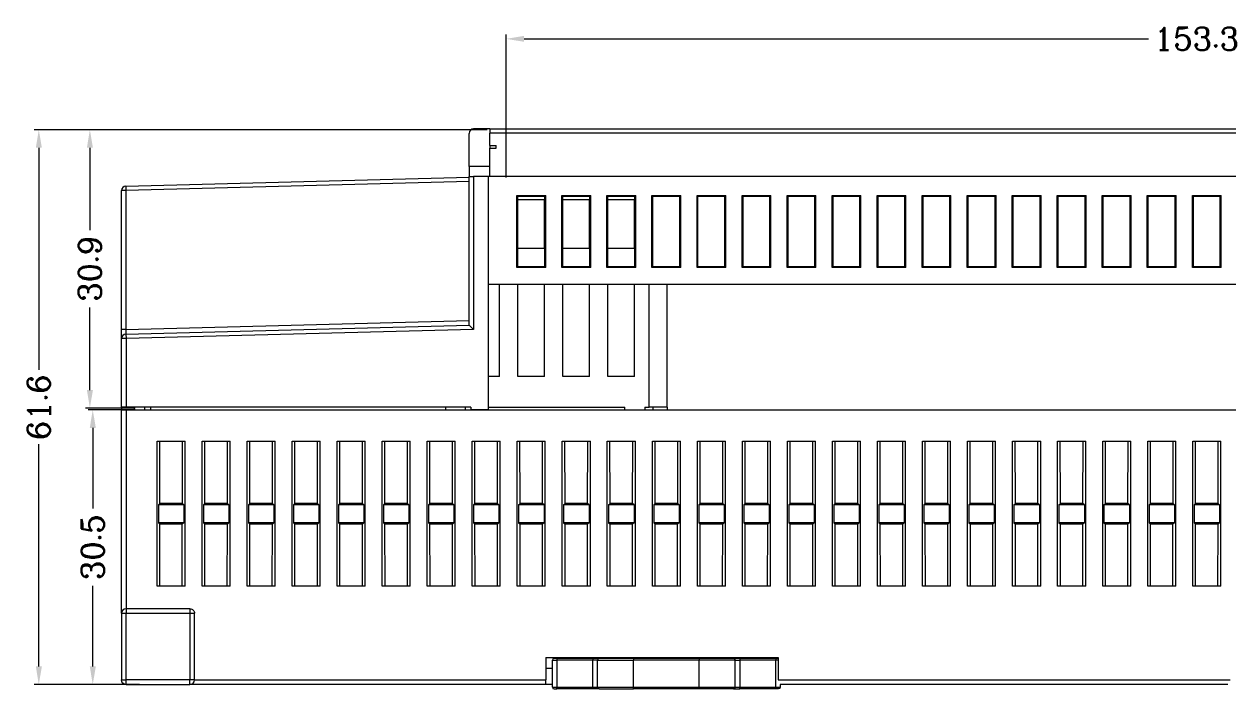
# Model space of a CAD drawing. Header units: millimetres. Extents: x 92 to 1037, y 522 to 1264.
# Drawn here: x 735.6 to 869.3, y 521.5 to 595.4 of the extents above; entities that cross this region are included whole.
import ezdxf

# ---------------------------------------------------------------- set-up
doc = ezdxf.new("R2010")
doc.units = ezdxf.units.MM
doc.layers.get('Defpoints').update_dxf_attribs({"linetype": 'CONTINUOUS'})
doc.layers.add('8', color=7, linetype='CONTINUOUS', true_color=0xffffff)
doc.layers.add('9', color=7, linetype='CONTINUOUS', true_color=0xffffff)
doc.layers.add('dim', color=82, linetype='CONTINUOUS', lineweight=9)
doc.styles.add('ROMANC', font='romanc.shx', dxfattribs={"bigfont": 'gbcbig.shx'})
doc.dimstyles.new('YanXiu', dxfattribs={"dimtxt": 6, "dimasz": 2.2, "dimexe": 0.66, "dimexo": 0.66, "dimgap": 0.66, "dimtad": 0, "dimdsep": 46, "dimtxsty": 'ROMANC', "dimcen": 0, "dimclrd": 256, "dimclre": 131, "dimclrt": 42, "dimazin": 2, "dimtfac": 1, "dimtofl": 0, "dimtmove": 0, "dimatfit": 3, "dimfxl": 0, "dimlwd": 5, "dimlwe": 5, "dimarcsym": 0})

# ---------------------------------------------------------------- blocks, each defined once
blk = doc.blocks.new('*D45')
at = {"layer": 'Defpoints', "color": 0, "lineweight": 18, "transparency": 16777216}
for p in [(942.44, 593.74), (789.14, 577.84), (942.44, 578.34)]:
    blk.add_point(p, dxfattribs=at)
at = {"layer": 'dim', "color": 131, "lineweight": 5, "transparency": 16777216}
for p, q in [((789.14, 578.34), (789.14, 594.24)), ((942.44, 578.84), (942.44, 594.24))]:
    blk.add_line(p, q, dxfattribs=at)
at = {"layer": 'dim', "lineweight": 5, "transparency": 16777216}
for p, q in [((791.14, 593.74), (860.46, 593.74)), ((940.44, 593.74), (871.11, 593.74))]:
    blk.add_line(p, q, dxfattribs=at)
at = {"layer": 'dim', "lineweight": 18, "transparency": 16777216}
for points in [[(791.14, 594.07), (791.14, 593.41), (789.14, 593.74)], [(940.44, 594.07), (940.44, 593.41), (942.44, 593.74)]]:
    blk.add_solid(points, dxfattribs=at)
at = {"layer": 'dim', "color": 42, "lineweight": 18, "transparency": 16777216, "insert": (865.79, 593.74), "char_height": 2.5, "attachment_point": 5, "style": 'ROMANC'}
blk.add_mtext('153.3', dxfattribs=at)
blk = doc.blocks.new('*D46')
at = {"layer": 'Defpoints', "color": 0, "lineweight": 18, "transparency": 16777216}
for p in [(743.24, 552.54), (748.44, 552.54), (748.94, 522.04)]:
    blk.add_point(p, dxfattribs=at)
at = {"layer": 'dim', "color": 131, "lineweight": 5, "transparency": 16777216}
for p, q in [((747.94, 552.54), (742.74, 552.54)), ((748.44, 522.04), (742.74, 522.04))]:
    blk.add_line(p, q, dxfattribs=at)
at = {"layer": 'dim', "lineweight": 5, "transparency": 16777216}
for p, q in [((743.24, 550.54), (743.24, 541.6)), ((743.24, 524.04), (743.24, 532.99))]:
    blk.add_line(p, q, dxfattribs=at)
at = {"layer": 'dim', "lineweight": 18, "transparency": 16777216}
for points in [[(742.91, 550.54), (743.58, 550.54), (743.24, 552.54)], [(742.91, 524.04), (743.58, 524.04), (743.24, 522.04)]]:
    blk.add_solid(points, dxfattribs=at)
at = {"layer": 'dim', "color": 42, "lineweight": 18, "transparency": 16777216, "insert": (743.24, 537.29), "char_height": 2.5, "attachment_point": 5, "rotation": 90, "style": 'ROMANC'}
blk.add_mtext('30.5', dxfattribs=at)
blk = doc.blocks.new('*D47')
at = {"layer": 'Defpoints', "color": 0, "lineweight": 18, "transparency": 16777216}
for p in [(742.92, 583.64), (787.54, 583.64), (748.44, 552.74)]:
    blk.add_point(p, dxfattribs=at)
at = {"layer": 'dim', "color": 131, "lineweight": 5, "transparency": 16777216}
for p, q in [((787.04, 583.64), (742.42, 583.64)), ((747.94, 552.74), (742.42, 552.74))]:
    blk.add_line(p, q, dxfattribs=at)
at = {"layer": 'dim', "lineweight": 5, "transparency": 16777216}
for p, q in [((742.92, 581.64), (742.92, 572.5)), ((742.92, 554.74), (742.92, 563.89))]:
    blk.add_line(p, q, dxfattribs=at)
at = {"layer": 'dim', "lineweight": 18, "transparency": 16777216}
for points in [[(742.59, 581.64), (743.26, 581.64), (742.92, 583.64)], [(742.59, 554.74), (743.26, 554.74), (742.92, 552.74)]]:
    blk.add_solid(points, dxfattribs=at)
at = {"layer": 'dim', "color": 42, "lineweight": 18, "transparency": 16777216, "insert": (742.92, 568.19), "char_height": 2.5, "attachment_point": 5, "rotation": 90, "style": 'ROMANC'}
blk.add_mtext('30.9', dxfattribs=at)
blk = doc.blocks.new('*D40')
at = {"layer": 'Defpoints', "color": 0, "lineweight": 18, "transparency": 16777216}
for p in [(787.54, 583.64), (737.25, 522.04), (748.94, 522.04)]:
    blk.add_point(p, dxfattribs=at)
at = {"layer": 'dim', "color": 131, "lineweight": 5, "transparency": 16777216}
for p, q in [((787.04, 583.64), (736.75, 583.64)), ((748.44, 522.04), (736.75, 522.04))]:
    blk.add_line(p, q, dxfattribs=at)
at = {"layer": 'dim', "lineweight": 5, "transparency": 16777216}
for p, q in [((737.25, 581.64), (737.25, 556.98)), ((737.25, 524.04), (737.25, 548.71))]:
    blk.add_line(p, q, dxfattribs=at)
at = {"layer": 'dim', "lineweight": 18, "transparency": 16777216}
for points in [[(736.92, 581.64), (737.59, 581.64), (737.25, 583.64)], [(736.92, 524.04), (737.59, 524.04), (737.25, 522.04)]]:
    blk.add_solid(points, dxfattribs=at)
at = {"layer": 'dim', "color": 42, "lineweight": 18, "transparency": 16777216, "insert": (737.25, 552.84), "char_height": 2.5, "attachment_point": 5, "rotation": 90, "style": 'ROMANC'}
blk.add_mtext('61.6', dxfattribs=at)

msp = doc.modelspace()

# ---------------------------------------------------------------- linework, layer by layer
at = {"layer": '8', "color": 155, "linetype": 'Continuous', "lineweight": 18}
for p, q in [((785.034, 579.546), (785.034, 583.246)), ((787.334, 583.746), (785.534, 583.746)), ((787.334, 583.746), (940.334, 583.746)), ((787.334, 583.746), (787.334, 583.263)), ((787.334, 581.887), (787.334, 583.263)), ((787.334, 581.887), (788.037, 581.887)), ((787.334, 581.887), (787.334, 581.604)), ((787.334, 578.446), (787.334, 581.604)), ((787.334, 581.604), (788.037, 581.604)), ((788.037, 581.604), (788.037, 581.887)), ((787.334, 579.546), (785.034, 579.546)), ((785.034, 579.546), (785.034, 578.446)), ((746.921, 577.388), (785.034, 578.386)), ((785.034, 561.948), (785.034, 578.446)), ((785.034, 578.446), (785.534, 578.446)), ((787.134, 578.446), (785.534, 578.446)), ((787.134, 578.446), (787.134, 552.546)), ((940.434, 578.446), (787.134, 578.446)), ((746.434, 561.461), (746.434, 576.888)), ((790.333, 576.346), (793.534, 576.346)), ((790.333, 568.346), (790.333, 576.346)), ((790.333, 576.346), (790.443, 576.236)), ((793.424, 576.236), (790.443, 576.236)), ((790.443, 568.456), (790.443, 576.236)), ((793.424, 576.236), (793.534, 576.346)), ((793.424, 568.456), (793.424, 576.236)), ((793.534, 568.346), (793.534, 576.346)), ((795.333, 576.346), (798.534, 576.346)), ((795.333, 568.346), (795.333, 576.346)), ((795.333, 576.346), (795.443, 576.236)), ((798.424, 576.236), (795.443, 576.236)), ((795.443, 568.456), (795.443, 576.236)), ((798.424, 576.236), (798.534, 576.346)), ((798.424, 568.456), (798.424, 576.236)), ((798.534, 568.346), (798.534, 576.346)), ((800.333, 576.346), (803.534, 576.346)), ((800.333, 568.346), (800.333, 576.346)), ((800.333, 576.346), (800.443, 576.236)), ((800.443, 568.456), (800.443, 576.236)), ((803.424, 576.236), (800.443, 576.236)), ((803.424, 576.236), (803.534, 576.346)), ((803.424, 568.456), (803.424, 576.236)), ((803.534, 568.346), (803.534, 576.346)), ((805.333, 576.346), (808.534, 576.346)), ((805.333, 568.346), (805.333, 576.346)), ((805.333, 576.346), (805.443, 576.236)), ((805.443, 568.456), (805.443, 576.236)), ((808.424, 576.236), (805.443, 576.236)), ((808.424, 576.236), (808.534, 576.346)), ((808.424, 568.456), (808.424, 576.236)), ((808.534, 568.346), (808.534, 576.346)), ((810.333, 576.346), (813.534, 576.346)), ((810.333, 568.346), (810.333, 576.346)), ((810.333, 576.346), (810.443, 576.236)), ((810.443, 568.456), (810.443, 576.236)), ((813.424, 576.236), (810.443, 576.236)), ((813.424, 576.236), (813.534, 576.346)), ((813.424, 568.456), (813.424, 576.236)), ((813.534, 568.346), (813.534, 576.346)), ((815.333, 576.346), (818.534, 576.346)), ((815.333, 568.346), (815.333, 576.346)), ((815.333, 576.346), (815.443, 576.236)), ((815.443, 568.456), (815.443, 576.236)), ((818.424, 576.236), (815.443, 576.236)), ((818.424, 576.236), (818.534, 576.346)), ((818.424, 568.456), (818.424, 576.236)), ((818.534, 568.346), (818.534, 576.346)), ((820.333, 576.346), (823.534, 576.346)), ((820.333, 568.346), (820.333, 576.346)), ((820.333, 576.346), (820.443, 576.236)), ((823.424, 576.236), (820.443, 576.236)), ((820.443, 568.456), (820.443, 576.236)), ((823.424, 576.236), (823.534, 576.346)), ((823.424, 568.456), (823.424, 576.236)), ((823.534, 568.346), (823.534, 576.346)), ((825.333, 576.346), (828.534, 576.346)), ((825.333, 568.346), (825.333, 576.346)), ((825.333, 576.346), (825.443, 576.236)), ((828.424, 576.236), (825.443, 576.236)), ((825.443, 568.456), (825.443, 576.236)), ((828.424, 576.236), (828.534, 576.346)), ((828.424, 568.456), (828.424, 576.236)), ((828.534, 568.346), (828.534, 576.346)), ((830.333, 576.346), (833.534, 576.346)), ((830.333, 568.346), (830.333, 576.346)), ((830.333, 576.346), (830.443, 576.236)), ((830.443, 568.456), (830.443, 576.236)), ((833.424, 576.236), (830.443, 576.236)), ((833.424, 576.236), (833.534, 576.346)), ((833.424, 568.456), (833.424, 576.236)), ((833.534, 568.346), (833.534, 576.346)), ((835.333, 576.346), (838.534, 576.346)), ((835.333, 568.346), (835.333, 576.346)), ((835.333, 576.346), (835.443, 576.236)), ((838.424, 576.236), (835.443, 576.236)), ((835.443, 568.456), (835.443, 576.236)), ((838.424, 576.236), (838.534, 576.346)), ((838.424, 568.456), (838.424, 576.236)), ((838.534, 568.346), (838.534, 576.346)), ((840.333, 576.346), (843.534, 576.346)), ((840.333, 568.346), (840.333, 576.346)), ((840.333, 576.346), (840.443, 576.236)), ((843.424, 576.236), (840.443, 576.236)), ((840.443, 568.456), (840.443, 576.236)), ((843.424, 576.236), (843.534, 576.346)), ((843.424, 568.456), (843.424, 576.236)), ((843.534, 568.346), (843.534, 576.346)), ((845.333, 576.346), (848.534, 576.346)), ((845.333, 568.346), (845.333, 576.346)), ((845.333, 576.346), (845.443, 576.236)), ((845.443, 568.456), (845.443, 576.236)), ((848.424, 576.236), (845.443, 576.236)), ((848.424, 576.236), (848.534, 576.346)), ((848.424, 568.456), (848.424, 576.236)), ((848.534, 568.346), (848.534, 576.346)), ((850.333, 576.346), (853.534, 576.346)), ((850.333, 568.346), (850.333, 576.346)), ((850.333, 576.346), (850.443, 576.236)), ((850.443, 568.456), (850.443, 576.236)), ((853.424, 576.236), (850.443, 576.236)), ((853.424, 576.236), (853.534, 576.346)), ((853.424, 568.456), (853.424, 576.236)), ((853.534, 568.346), (853.534, 576.346)), ((855.333, 576.346), (858.534, 576.346)), ((855.333, 568.346), (855.333, 576.346)), ((855.333, 576.346), (855.443, 576.236)), ((858.424, 576.236), (855.443, 576.236)), ((855.443, 568.456), (855.443, 576.236)), ((858.424, 576.236), (858.534, 576.346)), ((858.424, 568.456), (858.424, 576.236)), ((858.534, 568.346), (858.534, 576.346)), ((860.333, 576.346), (863.534, 576.346)), ((860.333, 568.346), (860.333, 576.346)), ((860.333, 576.346), (860.443, 576.236)), ((860.443, 568.456), (860.443, 576.236)), ((863.424, 576.236), (860.443, 576.236)), ((863.424, 576.236), (863.534, 576.346)), ((863.424, 568.456), (863.424, 576.236)), ((863.534, 568.346), (863.534, 576.346)), ((865.333, 576.346), (868.534, 576.346)), ((865.333, 568.346), (865.333, 576.346)), ((865.333, 576.346), (865.443, 576.236)), ((865.443, 568.456), (865.443, 576.236)), ((868.424, 576.236), (865.443, 576.236)), ((868.424, 576.236), (868.534, 576.346)), ((868.424, 568.456), (868.424, 576.236)), ((868.534, 568.346), (868.534, 576.346)), ((793.399, 575.876), (790.443, 575.876)), ((793.399, 570.447), (793.399, 575.876)), ((798.399, 575.876), (795.443, 575.876)), ((798.399, 570.447), (798.399, 575.876)), ((803.399, 575.876), (800.443, 575.876)), ((803.399, 570.447), (803.399, 575.876)), ((793.399, 570.447), (790.443, 570.447)), ((798.399, 570.447), (795.443, 570.447)), ((803.399, 570.447), (800.443, 570.447)), ((790.443, 568.456), (790.333, 568.346)), ((793.534, 568.346), (790.333, 568.346)), ((790.443, 568.456), (793.424, 568.456)), ((793.534, 568.346), (793.424, 568.456)), ((795.443, 568.456), (795.333, 568.346)), ((798.534, 568.346), (795.333, 568.346)), ((795.443, 568.456), (798.424, 568.456)), ((798.534, 568.346), (798.424, 568.456)), ((800.443, 568.456), (800.333, 568.346)), ((803.534, 568.346), (800.333, 568.346)), ((800.443, 568.456), (803.424, 568.456)), ((803.534, 568.346), (803.424, 568.456)), ((805.443, 568.456), (805.333, 568.346)), ((808.534, 568.346), (805.333, 568.346)), ((805.443, 568.456), (808.424, 568.456)), ((808.534, 568.346), (808.424, 568.456)), ((810.443, 568.456), (810.333, 568.346)), ((813.534, 568.346), (810.333, 568.346)), ((810.443, 568.456), (813.424, 568.456)), ((813.534, 568.346), (813.424, 568.456)), ((815.443, 568.456), (815.333, 568.346)), ((818.534, 568.346), (815.333, 568.346)), ((815.443, 568.456), (818.424, 568.456)), ((818.534, 568.346), (818.424, 568.456)), ((820.443, 568.456), (820.333, 568.346)), ((823.534, 568.346), (820.333, 568.346)), ((820.443, 568.456), (823.424, 568.456)), ((823.534, 568.346), (823.424, 568.456)), ((825.443, 568.456), (825.333, 568.346)), ((828.534, 568.346), (825.333, 568.346)), ((825.443, 568.456), (828.424, 568.456)), ((828.534, 568.346), (828.424, 568.456)), ((830.443, 568.456), (830.333, 568.346)), ((833.534, 568.346), (830.333, 568.346)), ((830.443, 568.456), (833.424, 568.456)), ((833.534, 568.346), (833.424, 568.456)), ((835.443, 568.456), (835.333, 568.346)), ((838.534, 568.346), (835.333, 568.346)), ((835.443, 568.456), (838.424, 568.456)), ((838.534, 568.346), (838.424, 568.456)), ((840.443, 568.456), (840.333, 568.346)), ((843.534, 568.346), (840.333, 568.346)), ((840.443, 568.456), (843.424, 568.456)), ((843.534, 568.346), (843.424, 568.456)), ((845.443, 568.456), (845.333, 568.346)), ((848.534, 568.346), (845.333, 568.346)), ((845.443, 568.456), (848.424, 568.456)), ((848.534, 568.346), (848.424, 568.456)), ((850.443, 568.456), (850.333, 568.346)), ((853.534, 568.346), (850.333, 568.346)), ((850.443, 568.456), (853.424, 568.456)), ((853.534, 568.346), (853.424, 568.456)), ((855.443, 568.456), (855.333, 568.346)), ((858.534, 568.346), (855.333, 568.346)), ((855.443, 568.456), (858.424, 568.456)), ((858.534, 568.346), (858.424, 568.456)), ((860.443, 568.456), (860.333, 568.346)), ((863.534, 568.346), (860.333, 568.346)), ((860.443, 568.456), (863.424, 568.456)), ((863.534, 568.346), (863.424, 568.456)), ((865.443, 568.456), (865.333, 568.346)), ((868.534, 568.346), (865.333, 568.346)), ((865.443, 568.456), (868.424, 568.456)), ((868.534, 568.346), (868.424, 568.456)), ((940.434, 566.446), (787.134, 566.446)), ((788.399, 556.246), (788.399, 566.446)), ((790.438, 556.246), (790.438, 566.446)), ((793.399, 556.246), (793.399, 566.446)), ((795.438, 556.246), (795.438, 566.446)), ((798.399, 556.246), (798.399, 566.446)), ((800.438, 556.246), (800.438, 566.446)), ((803.399, 556.246), (803.399, 566.446)), ((805.034, 552.846), (805.034, 566.446)), ((807.034, 552.846), (807.034, 566.446)), ((746.434, 560.461), (746.434, 561.461)), ((746.921, 560.961), (785.034, 561.948)), ((785.534, 561.461), (785.034, 561.948)), ((746.434, 552.846), (746.434, 560.461)), ((788.399, 556.246), (787.134, 556.246)), ((793.399, 556.246), (790.438, 556.246)), ((798.399, 556.246), (795.438, 556.246)), ((803.399, 556.246), (800.438, 556.246)), ((746.934, 552.846), (746.434, 552.846)), ((785.234, 552.846), (746.934, 552.846)), ((782.434, 552.546), (782.434, 552.846)), ((784.634, 552.546), (784.634, 552.846)), ((785.234, 552.846), (785.234, 552.546)), ((787.134, 552.546), (785.234, 552.546)), ((787.133, 552.846), (802.334, 552.846)), ((802.334, 552.546), (802.334, 552.846)), ((804.534, 552.846), (804.534, 552.546)), ((804.534, 552.846), (805.034, 552.846)), ((807.034, 552.846), (805.034, 552.846)), ((805.434, 552.846), (805.434, 552.546)), ((807.034, 552.846), (807.034, 552.546))]:
    msp.add_line(p, q, dxfattribs=at)
at = {"layer": '8', "color": 155, "linetype": 'Continuous', "lineweight": 13}
for p, q in [((940.334, 583.263), (787.334, 583.263)), ((785.034, 577.886), (746.922, 576.888)), ((785.534, 578.446), (785.534, 561.461)), ((746.922, 576.888), (746.434, 576.888)), ((746.922, 576.888), (746.922, 561.461)), ((746.922, 561.461), (746.434, 561.461)), ((746.922, 561.461), (785.034, 562.448)), ((785.534, 561.461), (746.934, 560.461)), ((746.934, 560.461), (746.434, 560.461)), ((746.921, 560.961), (746.934, 560.461)), ((746.934, 560.461), (746.934, 552.846))]:
    msp.add_line(p, q, dxfattribs=at)
at = {"layer": '8', "color": 155, "linetype": 'Continuous', "lineweight": 18}
for centre, start in [((785.534, 583.246), 90.00035), ((746.934, 576.888), 91.5), ((746.934, 560.461), 91.48401)]:
    msp.add_arc(centre, 0.5, start, 180, dxfattribs=at)
at = {"layer": '8', "color": 155, "linetype": 'Continuous', "lineweight": 13}
for centre, major_axis, ratio, start_param, end_param in [((746.934, 576.888), (-0.013, 0.5), 0.0233017, 0, 1.5701861), ((746.934, 561.462), (0.013, 0.501), 0.0232395, 1.5726048, 3.1427974)]:
    msp.add_ellipse(centre, major_axis=major_axis, ratio=ratio, start_param=start_param, end_param=end_param, dxfattribs=at)
at = {"layer": '9', "color": 155, "linetype": 'Continuous', "lineweight": 18}
for p, q in [((746.434, 552.846), (746.434, 552.546)), ((746.434, 529.946), (746.434, 552.546)), ((746.434, 552.546), (746.934, 552.546)), ((746.934, 552.546), (941.934, 552.546)), ((747.834, 552.846), (747.834, 552.546)), ((749.034, 552.546), (749.034, 552.846)), ((749.634, 552.846), (749.634, 552.545)), ((750.376, 549.046), (753.492, 549.046)), ((750.376, 532.946), (750.376, 549.046)), ((750.68, 542.143), (750.672, 549.046)), ((753.187, 542.143), (753.195, 549.046)), ((753.492, 532.946), (753.492, 549.046)), ((755.376, 549.046), (758.492, 549.046)), ((755.376, 532.946), (755.376, 549.046)), ((755.68, 542.143), (755.672, 549.046)), ((758.187, 542.143), (758.195, 549.046)), ((758.492, 532.946), (758.492, 549.046)), ((760.376, 549.046), (763.492, 549.046)), ((760.376, 532.946), (760.376, 549.046)), ((760.68, 542.143), (760.672, 549.046)), ((763.187, 542.143), (763.195, 549.046)), ((763.492, 532.946), (763.492, 549.046)), ((765.376, 549.046), (768.492, 549.046)), ((765.376, 532.946), (765.376, 549.046)), ((765.68, 542.143), (765.672, 549.046)), ((768.187, 542.143), (768.195, 549.046)), ((768.492, 532.946), (768.492, 549.046)), ((770.376, 549.046), (773.492, 549.046)), ((770.376, 532.946), (770.376, 549.046)), ((770.68, 542.143), (770.672, 549.046)), ((773.187, 542.143), (773.195, 549.046)), ((773.492, 532.946), (773.492, 549.046)), ((775.376, 549.046), (778.492, 549.046)), ((775.376, 532.946), (775.376, 549.046)), ((775.68, 542.143), (775.672, 549.046)), ((778.187, 542.143), (778.195, 549.046)), ((778.492, 532.946), (778.492, 549.046)), ((780.376, 549.046), (783.492, 549.046)), ((780.376, 532.946), (780.376, 549.046)), ((780.68, 542.143), (780.672, 549.046)), ((783.187, 542.143), (783.195, 549.046)), ((783.492, 532.946), (783.492, 549.046)), ((785.376, 549.046), (788.492, 549.046)), ((785.376, 532.946), (785.376, 549.046)), ((785.68, 542.143), (785.672, 549.046)), ((788.187, 542.143), (788.195, 549.046)), ((788.492, 532.946), (788.492, 549.046)), ((790.376, 549.046), (793.492, 549.046)), ((790.376, 532.946), (790.376, 549.046)), ((790.68, 542.143), (790.672, 549.046)), ((793.187, 542.143), (793.195, 549.046)), ((793.492, 532.946), (793.492, 549.046)), ((795.376, 549.046), (798.492, 549.046)), ((795.376, 532.946), (795.376, 549.046)), ((795.68, 542.143), (795.672, 549.046)), ((798.187, 542.143), (798.195, 549.046)), ((798.492, 532.946), (798.492, 549.046)), ((800.376, 549.046), (803.492, 549.046)), ((800.376, 532.946), (800.376, 549.046)), ((800.68, 542.143), (800.672, 549.046)), ((803.187, 542.143), (803.195, 549.046)), ((803.492, 532.946), (803.492, 549.046)), ((805.376, 549.046), (808.492, 549.046)), ((805.376, 532.946), (805.376, 549.046)), ((805.68, 542.143), (805.672, 549.046)), ((808.187, 542.143), (808.195, 549.046)), ((808.492, 532.946), (808.492, 549.046)), ((810.376, 549.046), (813.492, 549.046)), ((810.376, 532.946), (810.376, 549.046)), ((810.68, 542.143), (810.672, 549.046)), ((813.187, 542.143), (813.195, 549.046)), ((813.492, 532.946), (813.492, 549.046)), ((815.376, 549.046), (818.492, 549.046)), ((815.376, 532.946), (815.376, 549.046)), ((815.68, 542.143), (815.672, 549.046)), ((818.187, 542.143), (818.195, 549.046)), ((818.492, 532.946), (818.492, 549.046)), ((820.376, 549.046), (823.492, 549.046)), ((820.376, 532.946), (820.376, 549.046)), ((820.68, 542.143), (820.672, 549.046)), ((823.187, 542.143), (823.195, 549.046)), ((823.492, 532.946), (823.492, 549.046)), ((825.376, 549.046), (828.492, 549.046)), ((825.376, 532.946), (825.376, 549.046)), ((825.68, 542.143), (825.672, 549.046)), ((828.187, 542.143), (828.195, 549.046)), ((828.492, 532.946), (828.492, 549.046)), ((830.376, 549.046), (833.492, 549.046)), ((830.376, 532.946), (830.376, 549.046)), ((830.68, 542.143), (830.672, 549.046)), ((833.187, 542.143), (833.195, 549.046)), ((833.492, 532.946), (833.492, 549.046)), ((835.376, 549.046), (838.492, 549.046)), ((835.376, 532.946), (835.376, 549.046)), ((835.68, 542.143), (835.672, 549.046)), ((838.187, 542.143), (838.195, 549.046)), ((838.492, 532.946), (838.492, 549.046)), ((840.376, 549.046), (843.492, 549.046)), ((840.376, 532.946), (840.376, 549.046)), ((840.68, 542.143), (840.672, 549.046)), ((843.187, 542.143), (843.195, 549.046)), ((843.492, 532.946), (843.492, 549.046)), ((845.376, 549.046), (848.492, 549.046)), ((845.376, 532.946), (845.376, 549.046)), ((845.68, 542.143), (845.672, 549.046)), ((848.187, 542.143), (848.195, 549.046)), ((848.492, 532.946), (848.492, 549.046)), ((850.376, 549.046), (853.492, 549.046)), ((850.376, 532.946), (850.376, 549.046)), ((850.68, 542.143), (850.672, 549.046)), ((853.187, 542.143), (853.195, 549.046)), ((853.492, 532.946), (853.492, 549.046)), ((855.376, 549.046), (858.492, 549.046)), ((855.376, 532.946), (855.376, 549.046)), ((855.68, 542.143), (855.672, 549.046)), ((858.187, 542.143), (858.195, 549.046)), ((858.492, 532.946), (858.492, 549.046)), ((860.376, 549.046), (863.492, 549.046)), ((860.376, 532.946), (860.376, 549.046)), ((860.68, 542.143), (860.672, 549.046)), ((863.187, 542.143), (863.195, 549.046)), ((863.492, 532.946), (863.492, 549.046)), ((865.376, 549.046), (868.492, 549.046)), ((865.376, 532.946), (865.376, 549.046)), ((865.68, 542.143), (865.672, 549.046)), ((868.187, 542.143), (868.195, 549.046)), ((868.492, 532.946), (868.492, 549.046)), ((750.523, 541.986), (750.68, 542.143)), ((753.344, 541.986), (750.523, 541.986)), ((750.523, 541.986), (750.523, 540.005)), ((753.187, 542.143), (750.68, 542.143)), ((753.344, 541.986), (753.187, 542.143)), ((753.344, 541.986), (753.344, 540.005)), ((755.523, 541.986), (755.68, 542.143)), ((758.344, 541.986), (755.523, 541.986)), ((755.523, 541.986), (755.523, 540.005)), ((758.187, 542.143), (755.68, 542.143)), ((758.344, 541.986), (758.187, 542.143)), ((758.344, 541.986), (758.344, 540.005)), ((760.523, 541.986), (760.68, 542.143)), ((763.344, 541.986), (760.523, 541.986)), ((760.523, 541.986), (760.523, 540.005)), ((763.187, 542.143), (760.68, 542.143)), ((763.344, 541.986), (763.187, 542.143)), ((763.344, 541.986), (763.344, 540.005)), ((765.523, 541.986), (765.68, 542.143)), ((768.344, 541.986), (765.523, 541.986)), ((765.523, 541.986), (765.523, 540.005)), ((768.187, 542.143), (765.68, 542.143)), ((768.344, 541.986), (768.187, 542.143)), ((768.344, 541.986), (768.344, 540.005)), ((770.523, 541.986), (770.68, 542.143)), ((773.344, 541.986), (770.523, 541.986)), ((770.523, 541.986), (770.523, 540.005)), ((773.187, 542.143), (770.68, 542.143)), ((773.344, 541.986), (773.187, 542.143)), ((773.344, 541.986), (773.344, 540.005)), ((775.523, 541.986), (775.68, 542.143)), ((778.344, 541.986), (775.523, 541.986)), ((775.523, 541.986), (775.523, 540.005)), ((778.187, 542.143), (775.68, 542.143)), ((778.344, 541.986), (778.187, 542.143)), ((778.344, 541.986), (778.344, 540.005)), ((780.523, 541.986), (780.68, 542.143)), ((783.344, 541.986), (780.523, 541.986)), ((780.523, 541.986), (780.523, 540.005)), ((783.187, 542.143), (780.68, 542.143)), ((783.344, 541.986), (783.187, 542.143)), ((783.344, 541.986), (783.344, 540.005)), ((785.523, 541.986), (785.68, 542.143)), ((788.344, 541.986), (785.523, 541.986)), ((785.523, 541.986), (785.523, 540.005)), ((788.187, 542.143), (785.68, 542.143)), ((788.344, 541.986), (788.187, 542.143)), ((788.344, 541.986), (788.344, 540.005)), ((790.523, 541.986), (790.68, 542.143)), ((793.344, 541.986), (790.523, 541.986)), ((790.523, 541.986), (790.523, 540.005)), ((793.187, 542.143), (790.68, 542.143)), ((793.344, 541.986), (793.187, 542.143)), ((793.344, 541.986), (793.344, 540.005)), ((795.523, 541.986), (795.68, 542.143)), ((798.344, 541.986), (795.523, 541.986)), ((795.523, 541.986), (795.523, 540.005)), ((798.187, 542.143), (795.68, 542.143)), ((798.344, 541.986), (798.187, 542.143)), ((798.344, 541.986), (798.344, 540.005)), ((800.523, 541.986), (800.68, 542.143)), ((803.344, 541.986), (800.523, 541.986)), ((800.523, 541.986), (800.523, 540.005)), ((803.187, 542.143), (800.68, 542.143)), ((803.344, 541.986), (803.187, 542.143)), ((803.344, 541.986), (803.344, 540.005)), ((805.523, 541.986), (805.68, 542.143)), ((808.344, 541.986), (805.523, 541.986)), ((805.523, 541.986), (805.523, 540.005)), ((808.187, 542.143), (805.68, 542.143)), ((808.344, 541.986), (808.187, 542.143)), ((808.344, 541.986), (808.344, 540.005)), ((810.523, 541.986), (810.68, 542.143)), ((813.344, 541.986), (810.523, 541.986)), ((810.523, 541.986), (810.523, 540.005)), ((813.187, 542.143), (810.68, 542.143)), ((813.344, 541.986), (813.187, 542.143)), ((813.344, 541.986), (813.344, 540.005)), ((815.523, 541.986), (815.68, 542.143)), ((818.344, 541.986), (815.523, 541.986)), ((815.523, 541.986), (815.523, 540.005)), ((818.187, 542.143), (815.68, 542.143)), ((818.344, 541.986), (818.187, 542.143)), ((818.344, 541.986), (818.344, 540.005)), ((820.523, 541.986), (820.68, 542.143)), ((823.344, 541.986), (820.523, 541.986)), ((820.523, 541.986), (820.523, 540.005)), ((823.187, 542.143), (820.68, 542.143)), ((823.344, 541.986), (823.187, 542.143)), ((823.344, 541.986), (823.344, 540.005)), ((825.523, 541.986), (825.68, 542.143)), ((828.344, 541.986), (825.523, 541.986)), ((825.523, 541.986), (825.523, 540.005)), ((828.187, 542.143), (825.68, 542.143)), ((828.344, 541.986), (828.187, 542.143)), ((828.344, 541.986), (828.344, 540.005)), ((830.523, 541.986), (830.68, 542.143)), ((833.344, 541.986), (830.523, 541.986)), ((830.523, 541.986), (830.523, 540.005)), ((833.187, 542.143), (830.68, 542.143)), ((833.344, 541.986), (833.187, 542.143)), ((833.344, 541.986), (833.344, 540.005)), ((835.523, 541.986), (835.68, 542.143)), ((838.344, 541.986), (835.523, 541.986)), ((835.523, 541.986), (835.523, 540.005)), ((838.187, 542.143), (835.68, 542.143)), ((838.344, 541.986), (838.187, 542.143)), ((838.344, 541.986), (838.344, 540.005)), ((840.523, 541.986), (840.68, 542.143)), ((843.344, 541.986), (840.523, 541.986)), ((840.523, 541.986), (840.523, 540.005)), ((843.187, 542.143), (840.68, 542.143)), ((843.344, 541.986), (843.187, 542.143)), ((843.344, 541.986), (843.344, 540.005)), ((845.523, 541.986), (845.68, 542.143)), ((848.344, 541.986), (845.523, 541.986)), ((845.523, 541.986), (845.523, 540.005)), ((848.187, 542.143), (845.68, 542.143)), ((848.344, 541.986), (848.187, 542.143)), ((848.344, 541.986), (848.344, 540.005)), ((850.523, 541.986), (850.68, 542.143)), ((853.344, 541.986), (850.523, 541.986)), ((850.523, 541.986), (850.523, 540.005)), ((853.187, 542.143), (850.68, 542.143)), ((853.344, 541.986), (853.187, 542.143)), ((853.344, 541.986), (853.344, 540.005)), ((855.523, 541.986), (855.68, 542.143)), ((858.344, 541.986), (855.523, 541.986)), ((855.523, 541.986), (855.523, 540.005)), ((858.187, 542.143), (855.68, 542.143)), ((858.344, 541.986), (858.187, 542.143)), ((858.344, 541.986), (858.344, 540.005)), ((860.523, 541.986), (860.68, 542.143)), ((863.344, 541.986), (860.523, 541.986)), ((860.523, 541.986), (860.523, 540.005)), ((863.187, 542.143), (860.68, 542.143)), ((863.344, 541.986), (863.187, 542.143)), ((863.344, 541.986), (863.344, 540.005)), ((865.523, 541.986), (865.68, 542.143)), ((868.344, 541.986), (865.523, 541.986)), ((865.523, 541.986), (865.523, 540.005)), ((868.187, 542.143), (865.68, 542.143)), ((868.344, 541.986), (868.187, 542.143)), ((868.344, 541.986), (868.344, 540.005)), ((753.344, 540.005), (750.523, 540.005)), ((750.523, 540.005), (750.682, 539.846)), ((753.185, 539.846), (750.682, 539.846)), ((750.69, 532.946), (750.682, 539.846)), ((753.178, 532.946), (753.185, 539.846)), ((753.344, 540.005), (753.185, 539.846)), ((758.344, 540.005), (755.523, 540.005)), ((755.523, 540.005), (755.682, 539.846)), ((758.185, 539.846), (755.682, 539.846)), ((755.69, 532.946), (755.682, 539.846)), ((758.178, 532.946), (758.185, 539.846)), ((758.344, 540.005), (758.185, 539.846)), ((763.344, 540.005), (760.523, 540.005)), ((760.523, 540.005), (760.682, 539.846)), ((763.185, 539.846), (760.682, 539.846)), ((760.69, 532.946), (760.682, 539.846)), ((763.178, 532.946), (763.185, 539.846)), ((763.344, 540.005), (763.185, 539.846)), ((768.344, 540.005), (765.523, 540.005)), ((765.523, 540.005), (765.682, 539.846)), ((768.185, 539.846), (765.682, 539.846)), ((765.69, 532.946), (765.682, 539.846)), ((768.178, 532.946), (768.185, 539.846)), ((768.344, 540.005), (768.185, 539.846)), ((773.344, 540.005), (770.523, 540.005)), ((770.523, 540.005), (770.682, 539.846)), ((770.69, 532.946), (770.682, 539.846)), ((773.185, 539.846), (770.682, 539.846)), ((773.178, 532.946), (773.185, 539.846)), ((773.344, 540.005), (773.185, 539.846)), ((778.344, 540.005), (775.523, 540.005)), ((775.523, 540.005), (775.682, 539.846)), ((778.185, 539.846), (775.682, 539.846)), ((775.69, 532.946), (775.682, 539.846)), ((778.178, 532.946), (778.185, 539.846)), ((778.344, 540.005), (778.185, 539.846)), ((783.344, 540.005), (780.523, 540.005)), ((780.523, 540.005), (780.682, 539.846)), ((783.185, 539.846), (780.682, 539.846)), ((780.69, 532.946), (780.682, 539.846)), ((783.178, 532.946), (783.185, 539.846)), ((783.344, 540.005), (783.185, 539.846)), ((788.344, 540.005), (785.523, 540.005)), ((785.523, 540.005), (785.682, 539.846)), ((788.185, 539.846), (785.682, 539.846)), ((785.69, 532.946), (785.682, 539.846)), ((788.178, 532.946), (788.185, 539.846)), ((788.344, 540.005), (788.185, 539.846)), ((793.344, 540.005), (790.523, 540.005)), ((790.523, 540.005), (790.682, 539.846)), ((793.185, 539.846), (790.682, 539.846)), ((790.69, 532.946), (790.682, 539.846)), ((793.178, 532.946), (793.185, 539.846)), ((793.344, 540.005), (793.185, 539.846)), ((798.344, 540.005), (795.523, 540.005)), ((795.523, 540.005), (795.682, 539.846)), ((798.185, 539.846), (795.682, 539.846)), ((795.69, 532.946), (795.682, 539.846)), ((798.178, 532.946), (798.185, 539.846)), ((798.344, 540.005), (798.185, 539.846)), ((803.344, 540.005), (800.523, 540.005)), ((800.523, 540.005), (800.682, 539.846)), ((803.185, 539.846), (800.682, 539.846)), ((800.69, 532.946), (800.682, 539.846)), ((803.178, 532.946), (803.185, 539.846)), ((803.344, 540.005), (803.185, 539.846)), ((808.344, 540.005), (805.523, 540.005)), ((805.523, 540.005), (805.682, 539.846)), ((808.185, 539.846), (805.682, 539.846)), ((805.69, 532.946), (805.682, 539.846)), ((808.178, 532.946), (808.185, 539.846)), ((808.344, 540.005), (808.185, 539.846)), ((813.344, 540.005), (810.523, 540.005)), ((810.523, 540.005), (810.682, 539.846)), ((813.185, 539.846), (810.682, 539.846)), ((810.69, 532.946), (810.682, 539.846)), ((813.178, 532.946), (813.185, 539.846)), ((813.344, 540.005), (813.185, 539.846)), ((818.344, 540.005), (815.523, 540.005)), ((815.523, 540.005), (815.682, 539.846)), ((818.185, 539.846), (815.682, 539.846)), ((815.69, 532.946), (815.682, 539.846)), ((818.178, 532.946), (818.185, 539.846)), ((818.344, 540.005), (818.185, 539.846)), ((823.344, 540.005), (820.523, 540.005)), ((820.523, 540.005), (820.682, 539.846)), ((823.185, 539.846), (820.682, 539.846)), ((820.69, 532.946), (820.682, 539.846)), ((823.178, 532.946), (823.185, 539.846)), ((823.344, 540.005), (823.185, 539.846)), ((828.344, 540.005), (825.523, 540.005)), ((825.523, 540.005), (825.682, 539.846)), ((828.185, 539.846), (825.682, 539.846)), ((825.69, 532.946), (825.682, 539.846)), ((828.178, 532.946), (828.185, 539.846)), ((828.344, 540.005), (828.185, 539.846)), ((833.344, 540.005), (830.523, 540.005)), ((830.523, 540.005), (830.682, 539.846)), ((833.185, 539.846), (830.682, 539.846)), ((830.69, 532.946), (830.682, 539.846)), ((833.178, 532.946), (833.185, 539.846)), ((833.344, 540.005), (833.185, 539.846)), ((838.344, 540.005), (835.523, 540.005)), ((835.523, 540.005), (835.682, 539.846)), ((838.185, 539.846), (835.682, 539.846)), ((835.69, 532.946), (835.682, 539.846)), ((838.178, 532.946), (838.185, 539.846)), ((838.344, 540.005), (838.185, 539.846)), ((843.344, 540.005), (840.523, 540.005)), ((840.523, 540.005), (840.682, 539.846)), ((843.185, 539.846), (840.682, 539.846)), ((840.69, 532.946), (840.682, 539.846)), ((843.178, 532.946), (843.185, 539.846)), ((843.344, 540.005), (843.185, 539.846)), ((848.344, 540.005), (845.523, 540.005)), ((845.523, 540.005), (845.682, 539.846)), ((848.185, 539.846), (845.682, 539.846)), ((845.69, 532.946), (845.682, 539.846)), ((848.178, 532.946), (848.185, 539.846)), ((848.344, 540.005), (848.185, 539.846)), ((853.344, 540.005), (850.523, 540.005)), ((850.523, 540.005), (850.682, 539.846)), ((853.185, 539.846), (850.682, 539.846)), ((850.69, 532.946), (850.682, 539.846)), ((853.178, 532.946), (853.185, 539.846)), ((853.344, 540.005), (853.185, 539.846)), ((858.344, 540.005), (855.523, 540.005)), ((855.523, 540.005), (855.682, 539.846)), ((858.185, 539.846), (855.682, 539.846)), ((855.69, 532.946), (855.682, 539.846)), ((858.178, 532.946), (858.185, 539.846)), ((858.344, 540.005), (858.185, 539.846)), ((863.344, 540.005), (860.523, 540.005)), ((860.523, 540.005), (860.682, 539.846)), ((863.185, 539.846), (860.682, 539.846)), ((860.69, 532.946), (860.682, 539.846)), ((863.178, 532.946), (863.185, 539.846)), ((863.344, 540.005), (863.185, 539.846)), ((868.344, 540.005), (865.523, 540.005)), ((865.523, 540.005), (865.682, 539.846)), ((868.185, 539.846), (865.682, 539.846)), ((865.69, 532.946), (865.682, 539.846)), ((868.178, 532.946), (868.185, 539.846)), ((868.344, 540.005), (868.185, 539.846)), ((753.492, 532.946), (750.376, 532.946)), ((758.492, 532.946), (755.376, 532.946)), ((763.492, 532.946), (760.376, 532.946)), ((768.492, 532.946), (765.376, 532.946)), ((773.492, 532.946), (770.376, 532.946)), ((778.492, 532.946), (775.376, 532.946)), ((783.492, 532.946), (780.376, 532.946)), ((788.492, 532.946), (785.376, 532.946)), ((793.492, 532.946), (790.376, 532.946)), ((798.492, 532.946), (795.376, 532.946)), ((803.492, 532.946), (800.376, 532.946)), ((808.492, 532.946), (805.376, 532.946)), ((813.492, 532.946), (810.376, 532.946)), ((818.492, 532.946), (815.376, 532.946)), ((823.492, 532.946), (820.376, 532.946)), ((828.492, 532.946), (825.376, 532.946)), ((833.492, 532.946), (830.376, 532.946)), ((838.492, 532.946), (835.376, 532.946)), ((843.492, 532.946), (840.376, 532.946)), ((848.492, 532.946), (845.376, 532.946)), ((853.492, 532.946), (850.376, 532.946)), ((858.492, 532.946), (855.376, 532.946)), ((863.492, 532.946), (860.376, 532.946)), ((868.492, 532.946), (865.376, 532.946)), ((746.434, 529.946), (746.434, 522.546)), ((754.534, 522.546), (754.534, 529.946)), ((793.534, 525.046), (819.334, 525.046)), ((793.534, 525.046), (793.534, 522.546)), ((794.284, 521.746), (794.284, 524.746)), ((794.484, 524.946), (794.784, 524.946)), ((794.784, 524.946), (798.784, 524.946)), ((798.784, 524.946), (799.484, 524.946)), ((799.284, 521.746), (799.284, 524.746)), ((799.484, 524.946), (803.284, 524.946)), ((803.284, 524.946), (810.584, 524.946)), ((810.584, 524.946), (814.384, 524.946)), ((814.384, 524.946), (815.084, 524.946)), ((814.584, 521.746), (814.584, 524.746)), ((815.084, 524.946), (819.084, 524.946)), ((819.084, 524.946), (819.334, 524.946)), ((819.334, 525.046), (819.334, 522.546)), ((793.534, 523.846), (794.284, 523.846)), ((746.934, 522.046), (754.034, 522.046)), ((793.534, 522.046), (754.034, 522.046)), ((793.534, 522.046), (793.534, 522.546)), ((794.284, 522.046), (793.534, 522.046)), ((794.484, 521.546), (794.784, 521.546)), ((798.784, 521.546), (794.784, 521.546)), ((799.484, 521.546), (798.784, 521.546)), ((799.484, 521.546), (803.284, 521.546)), ((810.584, 521.546), (803.284, 521.546)), ((814.384, 521.546), (810.584, 521.546)), ((814.384, 521.546), (815.084, 521.546)), ((819.084, 521.546), (815.084, 521.546)), ((819.384, 521.546), (819.084, 521.546)), ((819.584, 522.046), (819.584, 521.746)), ((869.283, 522.046), (819.584, 522.046))]:
    msp.add_line(p, q, dxfattribs=at)
at = {"layer": '9', "color": 155, "linetype": 'Continuous', "lineweight": 13}
for p, q in [((746.934, 552.546), (746.934, 530.446)), ((746.434, 529.946), (746.934, 529.946)), ((746.934, 530.446), (746.934, 529.946)), ((746.934, 522.546), (746.934, 529.946)), ((754.034, 530.446), (754.034, 529.946)), ((754.034, 529.946), (754.034, 522.546)), ((754.034, 529.946), (754.534, 529.946)), ((794.284, 524.746), (794.784, 524.746)), ((794.784, 524.946), (794.784, 524.746)), ((794.784, 524.746), (794.784, 521.746)), ((798.784, 524.746), (794.784, 524.746)), ((798.784, 524.946), (798.784, 524.746)), ((798.784, 521.746), (798.784, 524.746)), ((799.284, 524.746), (798.784, 524.746)), ((799.284, 524.746), (803.284, 524.746)), ((803.284, 524.946), (803.284, 524.746)), ((810.584, 524.746), (803.284, 524.746)), ((803.284, 521.746), (803.284, 524.746)), ((810.584, 524.946), (810.584, 524.746)), ((810.584, 521.746), (810.584, 524.746)), ((814.584, 524.746), (810.584, 524.746)), ((814.584, 524.746), (815.084, 524.746)), ((815.084, 524.946), (815.084, 524.746)), ((815.084, 524.746), (815.084, 521.746)), ((819.084, 524.746), (815.084, 524.746)), ((819.084, 524.946), (819.084, 524.746)), ((819.084, 521.746), (819.084, 524.746)), ((819.334, 524.746), (819.084, 524.746)), ((746.434, 522.546), (746.934, 522.546)), ((754.034, 522.546), (746.934, 522.546)), ((746.934, 522.046), (746.934, 522.546)), ((754.534, 522.546), (754.034, 522.546)), ((754.034, 522.046), (754.034, 522.546)), ((754.534, 522.546), (793.534, 522.546)), ((794.284, 521.746), (794.784, 521.746)), ((794.784, 521.746), (798.784, 521.746)), ((794.784, 521.546), (794.784, 521.746)), ((798.784, 521.746), (799.284, 521.746)), ((798.784, 521.546), (798.784, 521.746)), ((799.284, 521.746), (803.284, 521.746)), ((803.284, 521.746), (810.584, 521.746)), ((803.284, 521.546), (803.284, 521.746)), ((810.584, 521.746), (814.584, 521.746)), ((810.584, 521.546), (810.584, 521.746)), ((814.584, 521.746), (815.084, 521.746)), ((815.084, 521.746), (819.084, 521.746)), ((815.084, 521.546), (815.084, 521.746)), ((819.084, 521.746), (819.584, 521.746)), ((819.084, 521.546), (819.084, 521.746)), ((819.334, 522.546), (869.534, 522.546))]:
    msp.add_line(p, q, dxfattribs=at)
at = {"layer": '9', "color": 155, "linetype": 'Continuous', "lineweight": 18}
for centre, radius, start, end in [((746.934, 529.946), 0.5, 90, 180), ((794.484, 524.746), 0.2, 90, 180), ((799.484, 524.746), 0.2, 90, 180), ((754.034, 522.546), 0.5, 270, 0), ((794.484, 521.746), 0.2, 180, 270), ((799.484, 521.746), 0.2, 180, 270)]:
    msp.add_arc(centre, radius, start, end, dxfattribs=at)
at = {"layer": '9', "color": 155, "linetype": 'Continuous', "lineweight": 18, "extrusion": (0, 0, -1)}
for centre, radius, start, end in [((-754.034, 529.946), 0.5, 89.91048, 180), ((-814.384, 524.746), 0.2, 90, 180), ((-746.934, 522.546), 0.5, 270, 0), ((-814.384, 521.746), 0.2, 180, 270), ((-819.384, 521.746), 0.2, 180, 270)]:
    msp.add_arc(centre, radius, start, end, dxfattribs=at)
at = {"layer": '9', "color": 155, "linetype": 'Continuous', "lineweight": 18}
msp.add_open_spline([(754.033, 530.446), (753.966, 530.446), (753.9, 530.446), (753.5, 530.446), (753.167, 530.446), (751.5, 530.446), (750.167, 530.446), (748.2, 530.446), (747.567, 530.446), (746.934, 530.446)], degree=3, knots=[0, 0, 0, 0, 0.0280621, 0.0280621, 0.1689226, 0.1689226, 0.7323649, 0.7323649, 1, 1, 1, 1], dxfattribs=at)
at = {"layer": '9', "color": 155, "linetype": 'Continuous', "lineweight": 13}
msp.add_open_spline([(746.934, 529.946), (747.234, 529.946), (747.534, 529.946), (749.167, 529.946), (750.5, 529.946), (752.5, 529.946), (753.167, 529.946), (753.9, 529.946), (753.967, 529.946), (754.034, 529.946)], degree=3, knots=[0, 0, 0, 0, 0.1267606, 0.1267606, 0.6901408, 0.6901408, 0.971831, 0.971831, 1, 1, 1, 1], dxfattribs=at)
at = {"layer": '9', "color": 155, "linetype": 'Continuous', "lineweight": 18}
for points, degree in [([(802.578, 525.046), (802.578, 524.946)], 1), ([(804.483, 525.046), (804.481, 525.012), (804.479, 524.979), (804.478, 524.946)], 3), ([(808.385, 525.046), (808.386, 525.012), (808.388, 524.979), (808.39, 524.946)], 3), ([(810.29, 524.946), (810.29, 524.996), (810.29, 525.046)], 2)]:
    msp.add_open_spline(points, degree=degree, dxfattribs=at)
at = {"layer": '9', "color": 155, "linetype": 'Continuous', "lineweight": 13}
for points in [[(802.711, 525.046), (802.711, 525.012), (802.711, 524.979), (802.711, 524.946)], [(810.156, 524.946), (810.156, 524.979), (810.156, 525.012), (810.156, 525.046)]]:
    msp.add_open_spline(points, degree=3, dxfattribs=at)

# ---------------------------------------------------------------- dimensions: what is measured, and where the dimension line sits
at = {"layer": 'dim', "lineweight": 18}
dim = msp.add_linear_dim(base=(942.435, 593.74), p1=(789.135, 577.839), p2=(942.435, 578.345), dimstyle='YanXiu', override={"dimtxt": 2.5, "dimasz": 2, "dimexe": 0.49975, "dimexo": 0.49975, "dimgap": 0.49975}, dxfattribs=at)
dim.commit()
dim.dimension.update_dxf_attribs({"geometry": '*D45', "text_midpoint": (865.785, 593.74)})
for base, p1, p2, picture, middle in [((737.255, 522.045), (787.535, 583.644), (748.935, 522.045), '*D40', (737.255, 552.844)), ((742.923, 583.644), (748.435, 552.745), (787.535, 583.644), '*D47', (742.923, 568.194)), ((743.244, 552.545), (748.935, 522.045), (748.435, 552.545), '*D46', (743.244, 537.295))]:
    dim = msp.add_linear_dim(base=base, p1=p1, p2=p2, angle=90, dimstyle='YanXiu', override={"dimtxt": 2.5, "dimasz": 2, "dimexe": 0.49975, "dimexo": 0.49975, "dimgap": 0.49975}, dxfattribs=at)
    dim.commit()
    dim.dimension.update_dxf_attribs({"geometry": picture, "text_midpoint": middle})

doc.saveas('drawing.dxf')
